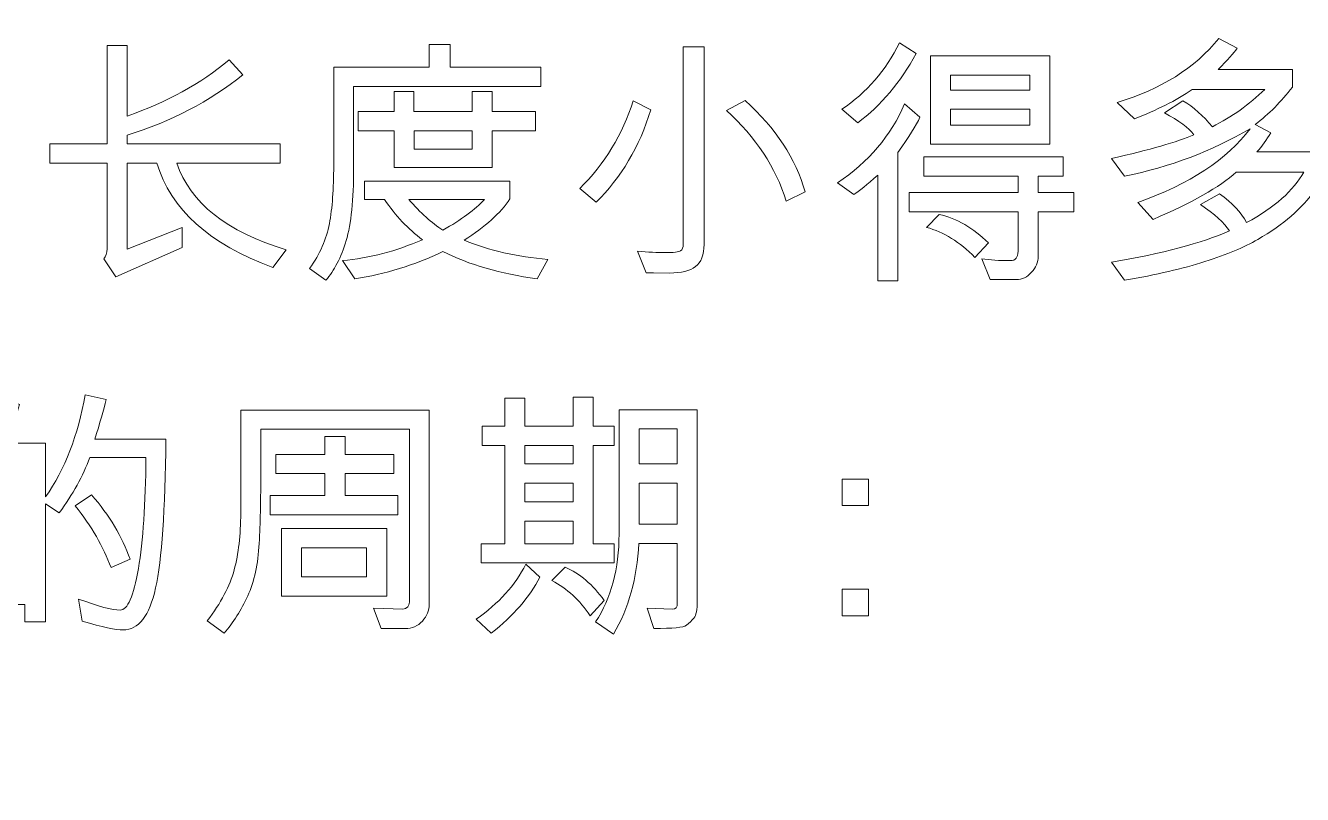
# Model space of a CAD drawing. Header units: millimetres. Extents: x -536 to 886, y 98 to 503.
# Drawn here: x 88.02 to 114.95, y 369.54 to 385.74 of the extents above; entities that cross this region are included whole.
import ezdxf

# ---------------------------------------------------------------- set-up
doc = ezdxf.new("R2010")
doc.units = ezdxf.units.MM
doc.header["$MEASUREMENT"] = 0
doc.layers.add('layer 1', color=7, linetype='Continuous')

msp = doc.modelspace()

# ---------------------------------------------------------------- linework, layer by layer
at = {"layer": 'layer 1', "lineweight": 9}
msp.add_open_spline([(-26.36, 241.324), (-26.36, 241.324), (313.64, 241.324), (313.64, 241.324), (313.64, 241.324), (318.948, 241.327), (324.037, 243.439), (327.788, 247.195), (327.788, 247.195), (331.538, 250.95), (333.644, 256.016), (333.64, 261.324), (333.64, 261.324), (333.64, 261.324), (333.64, 431.324), (333.64, 431.324), (333.64, 431.324), (333.637, 436.632), (331.525, 441.721), (327.77, 445.471), (327.77, 445.471), (324.014, 449.222), (318.948, 451.327), (313.64, 451.324), (313.64, 451.324), (313.64, 451.324), (-26.36, 451.324), (-26.36, 451.324), (-26.36, 451.324), (-31.667, 451.321), (-36.756, 449.209), (-40.507, 445.453), (-40.507, 445.453), (-44.258, 441.698), (-46.363, 436.632), (-46.36, 431.324), (-46.36, 431.324), (-46.36, 431.324), (-46.36, 261.324), (-46.36, 261.324), (-46.36, 261.324), (-46.356, 256.016), (-44.245, 250.927), (-40.489, 247.177), (-40.489, 247.177), (-36.734, 243.426), (-31.667, 241.321), (-26.36, 241.324)], degree=3, knots=[0, 0, 0, 0, 0.083333, 0.083333, 0.083333, 0.083333, 0.166667, 0.166667, 0.166667, 0.166667, 0.25, 0.25, 0.25, 0.25, 0.333333, 0.333333, 0.333333, 0.333333, 0.416667, 0.416667, 0.416667, 0.416667, 0.5, 0.5, 0.5, 0.5, 0.583333, 0.583333, 0.583333, 0.583333, 0.666667, 0.666667, 0.666667, 0.666667, 0.75, 0.75, 0.75, 0.75, 0.833333, 0.833333, 0.833333, 0.833333, 0.916667, 0.916667, 0.916667, 0.916667, 1, 1, 1, 1], dxfattribs=at)
at = {"layer": 'layer 1', "color": 22, "lineweight": 9}
for points, knots in [([(93.518, 381.017), (93.518, 381.017), (93.234, 380.646), (93.234, 380.646), (93.234, 380.646), (91.897, 381.134), (91.082, 381.868), (90.79, 382.846), (90.79, 382.846), (90.79, 382.846), (90.163, 382.846), (90.163, 382.846), (90.163, 382.846), (90.163, 382.846), (90.163, 381.029), (90.163, 381.029), (90.163, 381.029), (90.163, 381.029), (91.324, 381.484), (91.324, 381.484), (91.324, 381.484), (91.324, 381.484), (91.324, 381.069), (91.324, 381.069), (91.324, 381.069), (91.324, 381.069), (89.924, 380.451), (89.924, 380.451), (89.924, 380.451), (89.924, 380.451), (89.675, 380.825), (89.675, 380.825), (89.675, 380.825), (89.718, 380.876), (89.74, 380.947), (89.74, 381.04), (89.74, 381.04), (89.74, 381.04), (89.74, 382.846), (89.74, 382.846), (89.74, 382.846), (89.74, 382.846), (88.535, 382.846), (88.535, 382.846), (88.535, 382.846), (88.535, 382.846), (88.535, 383.253), (88.535, 383.253), (88.535, 383.253), (88.535, 383.253), (89.74, 383.253), (89.74, 383.253), (89.74, 383.253), (89.74, 383.253), (89.74, 385.325), (89.74, 385.325), (89.74, 385.325), (89.74, 385.325), (90.163, 385.325), (90.163, 385.325), (90.163, 385.325), (90.163, 385.325), (90.163, 383.836), (90.163, 383.836), (90.163, 383.836), (90.997, 384.124), (91.714, 384.518), (92.314, 385.019), (92.314, 385.019), (92.314, 385.019), (92.602, 384.702), (92.602, 384.702), (92.602, 384.702), (91.902, 384.144), (91.089, 383.72), (90.163, 383.43), (90.163, 383.43), (90.163, 383.43), (90.163, 383.253), (90.163, 383.253), (90.163, 383.253), (90.163, 383.253), (93.391, 383.253), (93.391, 383.253), (93.391, 383.253), (93.391, 383.253), (93.391, 382.846), (93.391, 382.846), (93.391, 382.846), (93.391, 382.846), (91.213, 382.846), (91.213, 382.846), (91.213, 382.846), (91.49, 382.005), (92.258, 381.395), (93.518, 381.017)], [0, 0, 0, 0, 0.041667, 0.041667, 0.041667, 0.041667, 0.083333, 0.083333, 0.083333, 0.083333, 0.125, 0.125, 0.125, 0.125, 0.166667, 0.166667, 0.166667, 0.166667, 0.208333, 0.208333, 0.208333, 0.208333, 0.25, 0.25, 0.25, 0.25, 0.291667, 0.291667, 0.291667, 0.291667, 0.333333, 0.333333, 0.333333, 0.333333, 0.375, 0.375, 0.375, 0.375, 0.416667, 0.416667, 0.416667, 0.416667, 0.458333, 0.458333, 0.458333, 0.458333, 0.5, 0.5, 0.5, 0.5, 0.541667, 0.541667, 0.541667, 0.541667, 0.583333, 0.583333, 0.583333, 0.583333, 0.625, 0.625, 0.625, 0.625, 0.666667, 0.666667, 0.666667, 0.666667, 0.708333, 0.708333, 0.708333, 0.708333, 0.75, 0.75, 0.75, 0.75, 0.791667, 0.791667, 0.791667, 0.791667, 0.833333, 0.833333, 0.833333, 0.833333, 0.875, 0.875, 0.875, 0.875, 0.916667, 0.916667, 0.916667, 0.916667, 0.958333, 0.958333, 0.958333, 0.958333, 1, 1, 1, 1]), ([(98.89, 384.457), (98.89, 384.457), (94.94, 384.457), (94.94, 384.457), (94.94, 384.457), (94.94, 384.457), (94.94, 382.73), (94.94, 382.73), (94.94, 382.73), (94.94, 382.073), (94.887, 381.567), (94.781, 381.21), (94.781, 381.21), (94.676, 380.854), (94.532, 380.576), (94.352, 380.375), (94.352, 380.375), (94.352, 380.375), (94.012, 380.624), (94.012, 380.624), (94.012, 380.624), (94.229, 380.928), (94.368, 381.243), (94.428, 381.568), (94.428, 381.568), (94.49, 381.894), (94.519, 382.302), (94.519, 382.792), (94.519, 382.792), (94.519, 382.792), (94.519, 384.864), (94.519, 384.864), (94.519, 384.864), (94.519, 384.864), (96.535, 384.864), (96.535, 384.864), (96.535, 384.864), (96.535, 384.864), (96.535, 385.342), (96.535, 385.342), (96.535, 385.342), (96.535, 385.342), (96.975, 385.342), (96.975, 385.342), (96.975, 385.342), (96.975, 385.342), (96.975, 384.864), (96.975, 384.864), (96.975, 384.864), (96.975, 384.864), (98.89, 384.864), (98.89, 384.864), (98.89, 384.864), (98.89, 384.864), (98.89, 384.457), (98.89, 384.457)], [0, 0, 0, 0, 0.071429, 0.071429, 0.071429, 0.071429, 0.142857, 0.142857, 0.142857, 0.142857, 0.214286, 0.214286, 0.214286, 0.214286, 0.285714, 0.285714, 0.285714, 0.285714, 0.357143, 0.357143, 0.357143, 0.357143, 0.428571, 0.428571, 0.428571, 0.428571, 0.5, 0.5, 0.5, 0.5, 0.571429, 0.571429, 0.571429, 0.571429, 0.642857, 0.642857, 0.642857, 0.642857, 0.714286, 0.714286, 0.714286, 0.714286, 0.785714, 0.785714, 0.785714, 0.785714, 0.857143, 0.857143, 0.857143, 0.857143, 0.928571, 0.928571, 0.928571, 0.928571, 1, 1, 1, 1]), ([(106.803, 385.152), (106.471, 384.55), (106.06, 384.062), (105.568, 383.69), (105.568, 383.69), (105.568, 383.69), (105.235, 383.98), (105.235, 383.98), (105.235, 383.98), (105.759, 384.33), (106.163, 384.797), (106.447, 385.38), (106.447, 385.38), (106.447, 385.38), (106.803, 385.152), (106.803, 385.152)], [0, 0, 0, 0, 0.25, 0.25, 0.25, 0.25, 0.5, 0.5, 0.5, 0.5, 0.75, 0.75, 0.75, 0.75, 1, 1, 1, 1]), ([(115.486, 382.707), (115.486, 382.659), (115.403, 382.524), (115.238, 382.302), (115.238, 382.302), (115.072, 382.08), (114.895, 381.888), (114.707, 381.724), (114.707, 381.724), (114.519, 381.561), (114.285, 381.397), (114.005, 381.234), (114.005, 381.234), (113.724, 381.072), (113.354, 380.917), (112.892, 380.769), (112.892, 380.769), (112.43, 380.622), (111.865, 380.491), (111.197, 380.375), (111.197, 380.375), (111.197, 380.375), (110.918, 380.757), (110.918, 380.757), (110.918, 380.757), (111.992, 380.938), (112.822, 381.157), (113.408, 381.414), (113.408, 381.414), (113.299, 381.585), (113.095, 381.771), (112.795, 381.969), (112.795, 381.969), (112.795, 381.969), (113.196, 382.195), (113.196, 382.195), (113.196, 382.195), (113.468, 382.005), (113.658, 381.804), (113.769, 381.59), (113.769, 381.59), (114.36, 381.908), (114.762, 382.264), (114.973, 382.656), (114.973, 382.656), (114.973, 382.656), (113.552, 382.656), (113.552, 382.656), (113.552, 382.656), (113.199, 382.338), (112.614, 382.005), (111.796, 381.658), (111.796, 381.658), (111.796, 381.658), (111.474, 382.013), (111.474, 382.013), (111.474, 382.013), (112.575, 382.406), (113.365, 382.924), (113.842, 383.568), (113.842, 383.568), (113.041, 383.095), (112.157, 382.763), (111.192, 382.569), (111.192, 382.569), (111.192, 382.569), (110.923, 382.941), (110.923, 382.941), (110.923, 382.941), (111.73, 383.124), (112.307, 383.29), (112.656, 383.44), (112.656, 383.44), (112.554, 383.582), (112.346, 383.737), (112.035, 383.906), (112.035, 383.906), (112.035, 383.906), (112.423, 384.156), (112.423, 384.156), (112.423, 384.156), (112.653, 384.024), (112.861, 383.842), (113.047, 383.608), (113.047, 383.608), (113.457, 383.818), (113.826, 384.08), (114.151, 384.395), (114.151, 384.395), (114.151, 384.395), (112.624, 384.395), (112.624, 384.395), (112.624, 384.395), (112.281, 384.162), (111.874, 383.957), (111.406, 383.78), (111.406, 383.78), (111.406, 383.78), (111.04, 384.124), (111.04, 384.124), (111.04, 384.124), (111.962, 384.397), (112.678, 384.845), (113.185, 385.469), (113.185, 385.469), (113.185, 385.469), (113.573, 385.263), (113.573, 385.263), (113.573, 385.263), (113.501, 385.164), (113.367, 385.015), (113.169, 384.818), (113.169, 384.818), (113.169, 384.818), (114.734, 384.818), (114.734, 384.818), (114.734, 384.818), (114.734, 384.818), (114.734, 384.446), (114.734, 384.446), (114.734, 384.446), (114.499, 384.139), (114.238, 383.876), (113.951, 383.657), (113.951, 383.657), (113.951, 383.657), (114.279, 383.481), (114.279, 383.481), (114.279, 383.481), (114.194, 383.336), (114.096, 383.202), (113.986, 383.08), (113.986, 383.08), (113.986, 383.08), (115.486, 383.08), (115.486, 383.08), (115.486, 383.08), (115.486, 383.08), (115.486, 382.707), (115.486, 382.707)], [0, 0, 0, 0, 0.028571, 0.028571, 0.028571, 0.028571, 0.057143, 0.057143, 0.057143, 0.057143, 0.085714, 0.085714, 0.085714, 0.085714, 0.114286, 0.114286, 0.114286, 0.114286, 0.142857, 0.142857, 0.142857, 0.142857, 0.171429, 0.171429, 0.171429, 0.171429, 0.2, 0.2, 0.2, 0.2, 0.228571, 0.228571, 0.228571, 0.228571, 0.257143, 0.257143, 0.257143, 0.257143, 0.285714, 0.285714, 0.285714, 0.285714, 0.314286, 0.314286, 0.314286, 0.314286, 0.342857, 0.342857, 0.342857, 0.342857, 0.371429, 0.371429, 0.371429, 0.371429, 0.4, 0.4, 0.4, 0.4, 0.428571, 0.428571, 0.428571, 0.428571, 0.457143, 0.457143, 0.457143, 0.457143, 0.485714, 0.485714, 0.485714, 0.485714, 0.514286, 0.514286, 0.514286, 0.514286, 0.542857, 0.542857, 0.542857, 0.542857, 0.571429, 0.571429, 0.571429, 0.571429, 0.6, 0.6, 0.6, 0.6, 0.628571, 0.628571, 0.628571, 0.628571, 0.657143, 0.657143, 0.657143, 0.657143, 0.685714, 0.685714, 0.685714, 0.685714, 0.714286, 0.714286, 0.714286, 0.714286, 0.742857, 0.742857, 0.742857, 0.742857, 0.771429, 0.771429, 0.771429, 0.771429, 0.8, 0.8, 0.8, 0.8, 0.828571, 0.828571, 0.828571, 0.828571, 0.857143, 0.857143, 0.857143, 0.857143, 0.885714, 0.885714, 0.885714, 0.885714, 0.914286, 0.914286, 0.914286, 0.914286, 0.942857, 0.942857, 0.942857, 0.942857, 0.971429, 0.971429, 0.971429, 0.971429, 1, 1, 1, 1]), ([(102.329, 381.129), (102.329, 380.912), (102.269, 380.757), (102.149, 380.665), (102.149, 380.665), (102.029, 380.573), (101.845, 380.527), (101.6, 380.527), (101.6, 380.527), (101.6, 380.527), (101.261, 380.535), (101.261, 380.535), (101.261, 380.535), (101.204, 380.535), (101.154, 380.533), (101.108, 380.53), (101.108, 380.53), (101.108, 380.53), (100.924, 380.985), (100.924, 380.985), (100.924, 380.985), (101.154, 380.967), (101.348, 380.958), (101.507, 380.958), (101.507, 380.958), (101.688, 380.958), (101.797, 380.97), (101.834, 380.996), (101.834, 380.996), (101.871, 381.021), (101.89, 381.066), (101.89, 381.129), (101.89, 381.129), (101.89, 381.129), (101.89, 385.295), (101.89, 385.295), (101.89, 385.295), (101.89, 385.295), (102.329, 385.295), (102.329, 385.295), (102.329, 385.295), (102.329, 385.295), (102.329, 381.129), (102.329, 381.129)], [0, 0, 0, 0, 0.090909, 0.090909, 0.090909, 0.090909, 0.181818, 0.181818, 0.181818, 0.181818, 0.272727, 0.272727, 0.272727, 0.272727, 0.363636, 0.363636, 0.363636, 0.363636, 0.454545, 0.454545, 0.454545, 0.454545, 0.545455, 0.545455, 0.545455, 0.545455, 0.636364, 0.636364, 0.636364, 0.636364, 0.727273, 0.727273, 0.727273, 0.727273, 0.818182, 0.818182, 0.818182, 0.818182, 0.909091, 0.909091, 0.909091, 0.909091, 1, 1, 1, 1]), ([(109.618, 383.242), (109.618, 383.242), (107.101, 383.242), (107.101, 383.242), (107.101, 383.242), (107.101, 383.242), (107.101, 385.103), (107.101, 385.103), (107.101, 385.103), (107.101, 385.103), (109.618, 385.103), (109.618, 385.103), (109.618, 385.103), (109.618, 385.103), (109.618, 383.242), (109.618, 383.242)], [0, 0, 0, 0, 0.25, 0.25, 0.25, 0.25, 0.5, 0.5, 0.5, 0.5, 0.75, 0.75, 0.75, 0.75, 1, 1, 1, 1]), ([(109.195, 384.384), (109.195, 384.384), (109.195, 384.696), (109.195, 384.696), (109.195, 384.696), (109.195, 384.696), (107.524, 384.696), (107.524, 384.696), (107.524, 384.696), (107.524, 384.696), (107.524, 384.384), (107.524, 384.384), (107.524, 384.384), (107.524, 384.384), (109.195, 384.384), (109.195, 384.384)], [0, 0, 0, 0, 0.25, 0.25, 0.25, 0.25, 0.5, 0.5, 0.5, 0.5, 0.75, 0.75, 0.75, 0.75, 1, 1, 1, 1]), ([(98.773, 383.524), (98.773, 383.524), (97.862, 383.524), (97.862, 383.524), (97.862, 383.524), (97.862, 383.524), (97.862, 382.751), (97.862, 382.751), (97.862, 382.751), (97.862, 382.751), (95.797, 382.751), (95.797, 382.751), (95.797, 382.751), (95.797, 382.751), (95.797, 383.524), (95.797, 383.524), (95.797, 383.524), (95.797, 383.524), (95.035, 383.524), (95.035, 383.524), (95.035, 383.524), (95.035, 383.524), (95.035, 383.929), (95.035, 383.929), (95.035, 383.929), (95.035, 383.929), (95.797, 383.929), (95.797, 383.929), (95.797, 383.929), (95.797, 383.929), (95.797, 384.352), (95.797, 384.352), (95.797, 384.352), (95.797, 384.352), (96.212, 384.352), (96.212, 384.352), (96.212, 384.352), (96.212, 384.352), (96.212, 383.929), (96.212, 383.929), (96.212, 383.929), (96.212, 383.929), (97.442, 383.929), (97.442, 383.929), (97.442, 383.929), (97.442, 383.929), (97.442, 384.352), (97.442, 384.352), (97.442, 384.352), (97.442, 384.352), (97.862, 384.352), (97.862, 384.352), (97.862, 384.352), (97.862, 384.352), (97.862, 383.929), (97.862, 383.929), (97.862, 383.929), (97.862, 383.929), (98.773, 383.929), (98.773, 383.929), (98.773, 383.929), (98.773, 383.929), (98.773, 383.524), (98.773, 383.524)], [0, 0, 0, 0, 0.0625, 0.0625, 0.0625, 0.0625, 0.125, 0.125, 0.125, 0.125, 0.1875, 0.1875, 0.1875, 0.1875, 0.25, 0.25, 0.25, 0.25, 0.3125, 0.3125, 0.3125, 0.3125, 0.375, 0.375, 0.375, 0.375, 0.4375, 0.4375, 0.4375, 0.4375, 0.5, 0.5, 0.5, 0.5, 0.5625, 0.5625, 0.5625, 0.5625, 0.625, 0.625, 0.625, 0.625, 0.6875, 0.6875, 0.6875, 0.6875, 0.75, 0.75, 0.75, 0.75, 0.8125, 0.8125, 0.8125, 0.8125, 0.875, 0.875, 0.875, 0.875, 0.9375, 0.9375, 0.9375, 0.9375, 1, 1, 1, 1]), ([(101.206, 383.969), (100.967, 383.188), (100.582, 382.538), (100.051, 382.019), (100.051, 382.019), (100.051, 382.019), (99.706, 382.306), (99.706, 382.306), (99.706, 382.306), (100.238, 382.832), (100.614, 383.449), (100.835, 384.156), (100.835, 384.156), (100.835, 384.156), (101.206, 383.969), (101.206, 383.969)], [0, 0, 0, 0, 0.25, 0.25, 0.25, 0.25, 0.5, 0.5, 0.5, 0.5, 0.75, 0.75, 0.75, 0.75, 1, 1, 1, 1]), ([(104.462, 382.236), (104.462, 382.236), (104.063, 382.041), (104.063, 382.041), (104.063, 382.041), (103.841, 382.751), (103.42, 383.389), (102.802, 383.953), (102.802, 383.953), (102.802, 383.953), (103.197, 384.162), (103.197, 384.162), (103.197, 384.162), (103.84, 383.58), (104.261, 382.937), (104.462, 382.236)], [0, 0, 0, 0, 0.25, 0.25, 0.25, 0.25, 0.5, 0.5, 0.5, 0.5, 0.75, 0.75, 0.75, 0.75, 1, 1, 1, 1]), ([(106.879, 383.812), (106.805, 383.642), (106.649, 383.394), (106.412, 383.068), (106.412, 383.068), (106.412, 383.068), (106.412, 380.364), (106.412, 380.364), (106.412, 380.364), (106.412, 380.364), (105.992, 380.364), (105.992, 380.364), (105.992, 380.364), (105.992, 380.364), (105.992, 382.591), (105.992, 382.591), (105.992, 382.591), (105.767, 382.391), (105.598, 382.253), (105.484, 382.179), (105.484, 382.179), (105.484, 382.179), (105.145, 382.429), (105.145, 382.429), (105.145, 382.429), (105.8, 382.869), (106.271, 383.424), (106.558, 384.091), (106.558, 384.091), (106.558, 384.091), (106.879, 383.812), (106.879, 383.812)], [0, 0, 0, 0, 0.125, 0.125, 0.125, 0.125, 0.25, 0.25, 0.25, 0.25, 0.375, 0.375, 0.375, 0.375, 0.5, 0.5, 0.5, 0.5, 0.625, 0.625, 0.625, 0.625, 0.75, 0.75, 0.75, 0.75, 0.875, 0.875, 0.875, 0.875, 1, 1, 1, 1]), ([(109.195, 383.646), (109.195, 383.646), (109.195, 383.98), (109.195, 383.98), (109.195, 383.98), (109.195, 383.98), (107.524, 383.98), (107.524, 383.98), (107.524, 383.98), (107.524, 383.98), (107.524, 383.646), (107.524, 383.646), (107.524, 383.646), (107.524, 383.646), (109.195, 383.646), (109.195, 383.646)], [0, 0, 0, 0, 0.25, 0.25, 0.25, 0.25, 0.5, 0.5, 0.5, 0.5, 0.75, 0.75, 0.75, 0.75, 1, 1, 1, 1]), ([(97.442, 383.136), (97.442, 383.136), (97.442, 383.524), (97.442, 383.524), (97.442, 383.524), (97.442, 383.524), (96.217, 383.524), (96.217, 383.524), (96.217, 383.524), (96.217, 383.524), (96.217, 383.136), (96.217, 383.136), (96.217, 383.136), (96.217, 383.136), (97.442, 383.136), (97.442, 383.136)], [0, 0, 0, 0, 0.25, 0.25, 0.25, 0.25, 0.5, 0.5, 0.5, 0.5, 0.75, 0.75, 0.75, 0.75, 1, 1, 1, 1]), ([(110.129, 381.817), (110.129, 381.817), (109.374, 381.817), (109.374, 381.817), (109.374, 381.817), (109.374, 381.817), (109.374, 380.88), (109.374, 380.88), (109.374, 380.88), (109.374, 380.756), (109.328, 380.644), (109.234, 380.543), (109.234, 380.543), (109.142, 380.442), (109.036, 380.391), (108.918, 380.391), (108.918, 380.391), (108.918, 380.391), (108.362, 380.391), (108.362, 380.391), (108.362, 380.391), (108.362, 380.391), (108.186, 380.825), (108.186, 380.825), (108.186, 380.825), (108.353, 380.802), (108.553, 380.79), (108.785, 380.79), (108.785, 380.79), (108.896, 380.79), (108.951, 380.855), (108.951, 380.985), (108.951, 380.985), (108.951, 380.985), (108.951, 381.817), (108.951, 381.817), (108.951, 381.817), (108.951, 381.817), (106.651, 381.817), (106.651, 381.817), (106.651, 381.817), (106.651, 381.817), (106.651, 382.225), (106.651, 382.225), (106.651, 382.225), (106.651, 382.225), (108.951, 382.225), (108.951, 382.225), (108.951, 382.225), (108.951, 382.225), (108.951, 382.569), (108.951, 382.569), (108.951, 382.569), (108.951, 382.569), (106.963, 382.569), (106.963, 382.569), (106.963, 382.569), (106.963, 382.569), (106.963, 382.973), (106.963, 382.973), (106.963, 382.973), (106.963, 382.973), (109.901, 382.973), (109.901, 382.973), (109.901, 382.973), (109.901, 382.973), (109.901, 382.569), (109.901, 382.569), (109.901, 382.569), (109.901, 382.569), (109.374, 382.569), (109.374, 382.569), (109.374, 382.569), (109.374, 382.569), (109.374, 382.225), (109.374, 382.225), (109.374, 382.225), (109.374, 382.225), (110.129, 382.225), (110.129, 382.225), (110.129, 382.225), (110.129, 382.225), (110.129, 381.817), (110.129, 381.817)], [0, 0, 0, 0, 0.047619, 0.047619, 0.047619, 0.047619, 0.095238, 0.095238, 0.095238, 0.095238, 0.142857, 0.142857, 0.142857, 0.142857, 0.190476, 0.190476, 0.190476, 0.190476, 0.238095, 0.238095, 0.238095, 0.238095, 0.285714, 0.285714, 0.285714, 0.285714, 0.333333, 0.333333, 0.333333, 0.333333, 0.380952, 0.380952, 0.380952, 0.380952, 0.428571, 0.428571, 0.428571, 0.428571, 0.47619, 0.47619, 0.47619, 0.47619, 0.52381, 0.52381, 0.52381, 0.52381, 0.571429, 0.571429, 0.571429, 0.571429, 0.619048, 0.619048, 0.619048, 0.619048, 0.666667, 0.666667, 0.666667, 0.666667, 0.714286, 0.714286, 0.714286, 0.714286, 0.761905, 0.761905, 0.761905, 0.761905, 0.809524, 0.809524, 0.809524, 0.809524, 0.857143, 0.857143, 0.857143, 0.857143, 0.904762, 0.904762, 0.904762, 0.904762, 0.952381, 0.952381, 0.952381, 0.952381, 1, 1, 1, 1]), ([(99.036, 380.814), (99.036, 380.814), (98.808, 380.407), (98.808, 380.407), (98.808, 380.407), (98.036, 380.512), (97.374, 380.703), (96.823, 380.98), (96.823, 380.98), (96.222, 380.692), (95.602, 380.501), (94.962, 380.407), (94.962, 380.407), (94.962, 380.407), (94.702, 380.79), (94.702, 380.79), (94.702, 380.79), (95.275, 380.842), (95.838, 380.989), (96.391, 381.23), (96.391, 381.23), (96.088, 381.452), (95.821, 381.735), (95.591, 382.079), (95.591, 382.079), (95.591, 382.079), (95.167, 382.079), (95.167, 382.079), (95.167, 382.079), (95.167, 382.079), (95.167, 382.464), (95.167, 382.464), (95.167, 382.464), (95.167, 382.464), (98.236, 382.464), (98.236, 382.464), (98.236, 382.464), (98.236, 382.464), (98.236, 382.092), (98.236, 382.092), (98.236, 382.092), (98.039, 381.792), (97.716, 381.501), (97.267, 381.219), (97.267, 381.219), (97.799, 381.003), (98.389, 380.868), (99.036, 380.814)], [0, 0, 0, 0, 0.083333, 0.083333, 0.083333, 0.083333, 0.166667, 0.166667, 0.166667, 0.166667, 0.25, 0.25, 0.25, 0.25, 0.333333, 0.333333, 0.333333, 0.333333, 0.416667, 0.416667, 0.416667, 0.416667, 0.5, 0.5, 0.5, 0.5, 0.583333, 0.583333, 0.583333, 0.583333, 0.666667, 0.666667, 0.666667, 0.666667, 0.75, 0.75, 0.75, 0.75, 0.833333, 0.833333, 0.833333, 0.833333, 0.916667, 0.916667, 0.916667, 0.916667, 1, 1, 1, 1]), ([(97.702, 382.079), (97.702, 382.079), (96.101, 382.079), (96.101, 382.079), (96.101, 382.079), (96.347, 381.794), (96.588, 381.579), (96.823, 381.43), (96.823, 381.43), (97.206, 381.649), (97.499, 381.865), (97.702, 382.079)], [0, 0, 0, 0, 0.333333, 0.333333, 0.333333, 0.333333, 0.666667, 0.666667, 0.666667, 0.666667, 1, 1, 1, 1]), ([(108.324, 381.164), (108.324, 381.164), (108.04, 380.857), (108.04, 380.857), (108.04, 380.857), (107.723, 381.181), (107.383, 381.392), (107.019, 381.49), (107.019, 381.49), (107.019, 381.49), (107.285, 381.764), (107.285, 381.764), (107.285, 381.764), (107.66, 381.675), (108.006, 381.475), (108.324, 381.164)], [0, 0, 0, 0, 0.25, 0.25, 0.25, 0.25, 0.5, 0.5, 0.5, 0.5, 0.75, 0.75, 0.75, 0.75, 1, 1, 1, 1]), ([(90.98, 377.025), (90.965, 375.527), (90.894, 374.483), (90.764, 373.892), (90.764, 373.892), (90.634, 373.303), (90.406, 373.007), (90.079, 373.007), (90.079, 373.007), (89.93, 373.007), (89.643, 373.068), (89.214, 373.192), (89.214, 373.192), (89.214, 373.192), (89.141, 373.658), (89.141, 373.658), (89.141, 373.658), (89.558, 373.503), (89.849, 373.425), (90.014, 373.425), (90.014, 373.425), (90.173, 373.425), (90.302, 373.716), (90.401, 374.3), (90.401, 374.3), (90.499, 374.883), (90.552, 375.664), (90.559, 376.642), (90.559, 376.642), (90.559, 376.642), (89.374, 376.642), (89.374, 376.642), (89.374, 376.642), (89.232, 376.252), (89.019, 375.863), (88.731, 375.476), (88.731, 375.476), (88.731, 375.476), (88.441, 375.663), (88.441, 375.663), (88.441, 375.663), (88.441, 375.663), (88.441, 373.18), (88.441, 373.18), (88.441, 373.18), (88.441, 373.18), (88.004, 373.18), (88.004, 373.18), (88.004, 373.18), (88.004, 373.18), (88.004, 373.541), (88.004, 373.541), (88.004, 373.541), (88.004, 373.541), (87.081, 373.541), (87.081, 373.541), (87.081, 373.541), (87.081, 373.541), (87.081, 373.091), (87.081, 373.091), (87.081, 373.091), (87.081, 373.091), (86.642, 373.091), (86.642, 373.091), (86.642, 373.091), (86.642, 373.091), (86.642, 376.941), (86.642, 376.941), (86.642, 376.941), (86.642, 376.941), (87.152, 376.941), (87.152, 376.941), (87.152, 376.941), (87.302, 377.206), (87.415, 377.533), (87.491, 377.919), (87.491, 377.919), (87.491, 377.919), (87.893, 377.757), (87.893, 377.757), (87.893, 377.757), (87.786, 377.363), (87.685, 377.091), (87.592, 376.941), (87.592, 376.941), (87.592, 376.941), (88.441, 376.941), (88.441, 376.941), (88.441, 376.941), (88.441, 376.941), (88.441, 375.809), (88.441, 375.809), (88.441, 375.809), (88.853, 376.392), (89.131, 377.109), (89.276, 377.963), (89.276, 377.963), (89.276, 377.963), (89.719, 377.863), (89.719, 377.863), (89.719, 377.863), (89.669, 377.644), (89.59, 377.365), (89.48, 377.025), (89.48, 377.025), (89.48, 377.025), (90.98, 377.025), (90.98, 377.025)], [0, 0, 0, 0, 0.037037, 0.037037, 0.037037, 0.037037, 0.074074, 0.074074, 0.074074, 0.074074, 0.111111, 0.111111, 0.111111, 0.111111, 0.148148, 0.148148, 0.148148, 0.148148, 0.185185, 0.185185, 0.185185, 0.185185, 0.222222, 0.222222, 0.222222, 0.222222, 0.259259, 0.259259, 0.259259, 0.259259, 0.296296, 0.296296, 0.296296, 0.296296, 0.333333, 0.333333, 0.333333, 0.333333, 0.37037, 0.37037, 0.37037, 0.37037, 0.407407, 0.407407, 0.407407, 0.407407, 0.444444, 0.444444, 0.444444, 0.444444, 0.481481, 0.481481, 0.481481, 0.481481, 0.518519, 0.518519, 0.518519, 0.518519, 0.555556, 0.555556, 0.555556, 0.555556, 0.592593, 0.592593, 0.592593, 0.592593, 0.62963, 0.62963, 0.62963, 0.62963, 0.666667, 0.666667, 0.666667, 0.666667, 0.703704, 0.703704, 0.703704, 0.703704, 0.740741, 0.740741, 0.740741, 0.740741, 0.777778, 0.777778, 0.777778, 0.777778, 0.814815, 0.814815, 0.814815, 0.814815, 0.851852, 0.851852, 0.851852, 0.851852, 0.888889, 0.888889, 0.888889, 0.888889, 0.925926, 0.925926, 0.925926, 0.925926, 0.962963, 0.962963, 0.962963, 0.962963, 1, 1, 1, 1]), ([(100.436, 374.42), (100.436, 374.42), (97.632, 374.42), (97.632, 374.42), (97.632, 374.42), (97.632, 374.42), (97.632, 374.825), (97.632, 374.825), (97.632, 374.825), (97.632, 374.825), (98.125, 374.825), (98.125, 374.825), (98.125, 374.825), (98.125, 374.825), (98.125, 376.897), (98.125, 376.897), (98.125, 376.897), (98.125, 376.897), (97.653, 376.897), (97.653, 376.897), (97.653, 376.897), (97.653, 376.897), (97.653, 377.304), (97.653, 377.304), (97.653, 377.304), (97.653, 377.304), (98.125, 377.304), (98.125, 377.304), (98.125, 377.304), (98.125, 377.304), (98.125, 377.892), (98.125, 377.892), (98.125, 377.892), (98.125, 377.892), (98.548, 377.892), (98.548, 377.892), (98.548, 377.892), (98.548, 377.892), (98.548, 377.304), (98.548, 377.304), (98.548, 377.304), (98.548, 377.304), (99.57, 377.304), (99.57, 377.304), (99.57, 377.304), (99.57, 377.304), (99.57, 377.915), (99.57, 377.915), (99.57, 377.915), (99.57, 377.915), (99.991, 377.915), (99.991, 377.915), (99.991, 377.915), (99.991, 377.915), (99.991, 377.304), (99.991, 377.304), (99.991, 377.304), (99.991, 377.304), (100.436, 377.304), (100.436, 377.304), (100.436, 377.304), (100.436, 377.304), (100.436, 376.897), (100.436, 376.897), (100.436, 376.897), (100.436, 376.897), (99.991, 376.897), (99.991, 376.897), (99.991, 376.897), (99.991, 376.897), (99.991, 374.825), (99.991, 374.825), (99.991, 374.825), (99.991, 374.825), (100.436, 374.825), (100.436, 374.825), (100.436, 374.825), (100.436, 374.825), (100.436, 374.42), (100.436, 374.42)], [0, 0, 0, 0, 0.05, 0.05, 0.05, 0.05, 0.1, 0.1, 0.1, 0.1, 0.15, 0.15, 0.15, 0.15, 0.2, 0.2, 0.2, 0.2, 0.25, 0.25, 0.25, 0.25, 0.3, 0.3, 0.3, 0.3, 0.35, 0.35, 0.35, 0.35, 0.4, 0.4, 0.4, 0.4, 0.45, 0.45, 0.45, 0.45, 0.5, 0.5, 0.5, 0.5, 0.55, 0.55, 0.55, 0.55, 0.6, 0.6, 0.6, 0.6, 0.65, 0.65, 0.65, 0.65, 0.7, 0.7, 0.7, 0.7, 0.75, 0.75, 0.75, 0.75, 0.8, 0.8, 0.8, 0.8, 0.85, 0.85, 0.85, 0.85, 0.9, 0.9, 0.9, 0.9, 0.95, 0.95, 0.95, 0.95, 1, 1, 1, 1]), ([(96.535, 373.547), (96.535, 373.415), (96.486, 373.297), (96.389, 373.192), (96.389, 373.192), (96.291, 373.089), (96.171, 373.037), (96.031, 373.037), (96.031, 373.037), (96.031, 373.037), (95.52, 373.037), (95.52, 373.037), (95.52, 373.037), (95.52, 373.037), (95.358, 373.468), (95.358, 373.468), (95.358, 373.468), (95.358, 373.468), (95.974, 373.446), (95.974, 373.446), (95.974, 373.446), (96.068, 373.457), (96.115, 373.507), (96.115, 373.596), (96.115, 373.596), (96.115, 373.596), (96.115, 377.236), (96.115, 377.236), (96.115, 377.236), (96.115, 377.236), (92.981, 377.236), (92.981, 377.236), (92.981, 377.236), (92.981, 377.236), (92.981, 376.176), (92.981, 376.176), (92.981, 376.176), (92.981, 375.718), (92.97, 375.27), (92.948, 374.832), (92.948, 374.832), (92.925, 374.395), (92.844, 374.026), (92.707, 373.725), (92.707, 373.725), (92.568, 373.424), (92.402, 373.161), (92.208, 372.937), (92.208, 372.937), (92.208, 372.937), (91.853, 373.197), (91.853, 373.197), (91.853, 373.197), (92.141, 373.577), (92.331, 373.935), (92.421, 374.273), (92.421, 374.273), (92.513, 374.61), (92.558, 375.009), (92.558, 375.47), (92.558, 375.47), (92.558, 375.47), (92.558, 377.641), (92.558, 377.641), (92.558, 377.641), (92.558, 377.641), (96.535, 377.641), (96.535, 377.641), (96.535, 377.641), (96.535, 377.641), (96.535, 373.547), (96.535, 373.547)], [0, 0, 0, 0, 0.055556, 0.055556, 0.055556, 0.055556, 0.111111, 0.111111, 0.111111, 0.111111, 0.166667, 0.166667, 0.166667, 0.166667, 0.222222, 0.222222, 0.222222, 0.222222, 0.277778, 0.277778, 0.277778, 0.277778, 0.333333, 0.333333, 0.333333, 0.333333, 0.388889, 0.388889, 0.388889, 0.388889, 0.444444, 0.444444, 0.444444, 0.444444, 0.5, 0.5, 0.5, 0.5, 0.555556, 0.555556, 0.555556, 0.555556, 0.611111, 0.611111, 0.611111, 0.611111, 0.666667, 0.666667, 0.666667, 0.666667, 0.722222, 0.722222, 0.722222, 0.722222, 0.777778, 0.777778, 0.777778, 0.777778, 0.833333, 0.833333, 0.833333, 0.833333, 0.888889, 0.888889, 0.888889, 0.888889, 0.944444, 0.944444, 0.944444, 0.944444, 1, 1, 1, 1]), ([(102.186, 373.626), (102.186, 373.436), (102.162, 373.313), (102.115, 373.258), (102.115, 373.258), (102.069, 373.203), (102.015, 373.153), (101.957, 373.106), (101.957, 373.106), (101.898, 373.06), (101.669, 373.037), (101.269, 373.037), (101.269, 373.037), (101.269, 373.037), (101.131, 373.463), (101.131, 373.463), (101.131, 373.463), (101.131, 373.463), (101.659, 373.446), (101.659, 373.446), (101.659, 373.446), (101.73, 373.446), (101.765, 373.487), (101.765, 373.568), (101.765, 373.568), (101.765, 373.568), (101.765, 374.83), (101.765, 374.83), (101.765, 374.83), (101.765, 374.83), (100.952, 374.83), (100.952, 374.83), (100.952, 374.83), (100.919, 374.101), (100.742, 373.465), (100.419, 372.92), (100.419, 372.92), (100.419, 372.92), (100.043, 373.175), (100.043, 373.175), (100.043, 373.175), (100.372, 373.678), (100.536, 374.296), (100.536, 375.03), (100.536, 375.03), (100.536, 375.03), (100.536, 377.646), (100.536, 377.646), (100.536, 377.646), (100.536, 377.646), (102.186, 377.646), (102.186, 377.646), (102.186, 377.646), (102.186, 377.646), (102.186, 373.626), (102.186, 373.626)], [0, 0, 0, 0, 0.071429, 0.071429, 0.071429, 0.071429, 0.142857, 0.142857, 0.142857, 0.142857, 0.214286, 0.214286, 0.214286, 0.214286, 0.285714, 0.285714, 0.285714, 0.285714, 0.357143, 0.357143, 0.357143, 0.357143, 0.428571, 0.428571, 0.428571, 0.428571, 0.5, 0.5, 0.5, 0.5, 0.571429, 0.571429, 0.571429, 0.571429, 0.642857, 0.642857, 0.642857, 0.642857, 0.714286, 0.714286, 0.714286, 0.714286, 0.785714, 0.785714, 0.785714, 0.785714, 0.857143, 0.857143, 0.857143, 0.857143, 0.928571, 0.928571, 0.928571, 0.928571, 1, 1, 1, 1]), ([(101.765, 376.509), (101.765, 376.509), (101.765, 377.242), (101.765, 377.242), (101.765, 377.242), (101.765, 377.242), (100.959, 377.242), (100.959, 377.242), (100.959, 377.242), (100.959, 377.242), (100.959, 376.509), (100.959, 376.509), (100.959, 376.509), (100.959, 376.509), (101.765, 376.509), (101.765, 376.509)], [0, 0, 0, 0, 0.25, 0.25, 0.25, 0.25, 0.5, 0.5, 0.5, 0.5, 0.75, 0.75, 0.75, 0.75, 1, 1, 1, 1]), ([(95.87, 375.435), (95.87, 375.435), (93.18, 375.435), (93.18, 375.435), (93.18, 375.435), (93.18, 375.435), (93.18, 375.842), (93.18, 375.842), (93.18, 375.842), (93.18, 375.842), (94.335, 375.842), (94.335, 375.842), (94.335, 375.842), (94.335, 375.842), (94.335, 376.303), (94.335, 376.303), (94.335, 376.303), (94.335, 376.303), (93.296, 376.303), (93.296, 376.303), (93.296, 376.303), (93.296, 376.303), (93.296, 376.707), (93.296, 376.707), (93.296, 376.707), (93.296, 376.707), (94.335, 376.707), (94.335, 376.707), (94.335, 376.707), (94.335, 376.707), (94.335, 377.081), (94.335, 377.081), (94.335, 377.081), (94.335, 377.081), (94.758, 377.081), (94.758, 377.081), (94.758, 377.081), (94.758, 377.081), (94.758, 376.707), (94.758, 376.707), (94.758, 376.707), (94.758, 376.707), (95.786, 376.707), (95.786, 376.707), (95.786, 376.707), (95.786, 376.707), (95.786, 376.303), (95.786, 376.303), (95.786, 376.303), (95.786, 376.303), (94.758, 376.303), (94.758, 376.303), (94.758, 376.303), (94.758, 376.303), (94.758, 375.842), (94.758, 375.842), (94.758, 375.842), (94.758, 375.842), (95.87, 375.842), (95.87, 375.842), (95.87, 375.842), (95.87, 375.842), (95.87, 375.435), (95.87, 375.435)], [0, 0, 0, 0, 0.0625, 0.0625, 0.0625, 0.0625, 0.125, 0.125, 0.125, 0.125, 0.1875, 0.1875, 0.1875, 0.1875, 0.25, 0.25, 0.25, 0.25, 0.3125, 0.3125, 0.3125, 0.3125, 0.375, 0.375, 0.375, 0.375, 0.4375, 0.4375, 0.4375, 0.4375, 0.5, 0.5, 0.5, 0.5, 0.5625, 0.5625, 0.5625, 0.5625, 0.625, 0.625, 0.625, 0.625, 0.6875, 0.6875, 0.6875, 0.6875, 0.75, 0.75, 0.75, 0.75, 0.8125, 0.8125, 0.8125, 0.8125, 0.875, 0.875, 0.875, 0.875, 0.9375, 0.9375, 0.9375, 0.9375, 1, 1, 1, 1]), ([(99.57, 376.509), (99.57, 376.509), (99.57, 376.897), (99.57, 376.897), (99.57, 376.897), (99.57, 376.897), (98.548, 376.897), (98.548, 376.897), (98.548, 376.897), (98.548, 376.897), (98.548, 376.509), (98.548, 376.509), (98.548, 376.509), (98.548, 376.509), (99.57, 376.509), (99.57, 376.509)], [0, 0, 0, 0, 0.25, 0.25, 0.25, 0.25, 0.5, 0.5, 0.5, 0.5, 0.75, 0.75, 0.75, 0.75, 1, 1, 1, 1]), ([(105.799, 375.63), (105.799, 375.63), (105.243, 375.63), (105.243, 375.63), (105.243, 375.63), (105.243, 375.63), (105.243, 376.186), (105.243, 376.186), (105.243, 376.186), (105.243, 376.186), (105.799, 376.186), (105.799, 376.186), (105.799, 376.186), (105.799, 376.186), (105.799, 375.63), (105.799, 375.63)], [0, 0, 0, 0, 0.25, 0.25, 0.25, 0.25, 0.5, 0.5, 0.5, 0.5, 0.75, 0.75, 0.75, 0.75, 1, 1, 1, 1]), ([(99.57, 375.709), (99.57, 375.709), (99.57, 376.103), (99.57, 376.103), (99.57, 376.103), (99.57, 376.103), (98.548, 376.103), (98.548, 376.103), (98.548, 376.103), (98.548, 376.103), (98.548, 375.709), (98.548, 375.709), (98.548, 375.709), (98.548, 375.709), (99.57, 375.709), (99.57, 375.709)], [0, 0, 0, 0, 0.25, 0.25, 0.25, 0.25, 0.5, 0.5, 0.5, 0.5, 0.75, 0.75, 0.75, 0.75, 1, 1, 1, 1]), ([(101.765, 375.237), (101.765, 375.237), (101.765, 376.103), (101.765, 376.103), (101.765, 376.103), (101.765, 376.103), (100.959, 376.103), (100.959, 376.103), (100.959, 376.103), (100.959, 376.103), (100.959, 375.237), (100.959, 375.237), (100.959, 375.237), (100.959, 375.237), (101.765, 375.237), (101.765, 375.237)], [0, 0, 0, 0, 0.25, 0.25, 0.25, 0.25, 0.5, 0.5, 0.5, 0.5, 0.75, 0.75, 0.75, 0.75, 1, 1, 1, 1]), ([(90.226, 374.496), (90.226, 374.496), (89.824, 374.32), (89.824, 374.32), (89.824, 374.32), (89.663, 374.759), (89.412, 375.194), (89.07, 375.625), (89.07, 375.625), (89.07, 375.625), (89.415, 375.853), (89.415, 375.853), (89.415, 375.853), (89.787, 375.424), (90.057, 374.972), (90.226, 374.496)], [0, 0, 0, 0, 0.25, 0.25, 0.25, 0.25, 0.5, 0.5, 0.5, 0.5, 0.75, 0.75, 0.75, 0.75, 1, 1, 1, 1]), ([(95.637, 373.72), (95.637, 373.72), (93.418, 373.72), (93.418, 373.72), (93.418, 373.72), (93.418, 373.72), (93.418, 375.142), (93.418, 375.142), (93.418, 375.142), (93.418, 375.142), (95.637, 375.142), (95.637, 375.142), (95.637, 375.142), (95.637, 375.142), (95.637, 373.72), (95.637, 373.72)], [0, 0, 0, 0, 0.25, 0.25, 0.25, 0.25, 0.5, 0.5, 0.5, 0.5, 0.75, 0.75, 0.75, 0.75, 1, 1, 1, 1]), ([(99.57, 374.825), (99.57, 374.825), (99.57, 375.302), (99.57, 375.302), (99.57, 375.302), (99.57, 375.302), (98.548, 375.302), (98.548, 375.302), (98.548, 375.302), (98.548, 375.302), (98.548, 374.825), (98.548, 374.825), (98.548, 374.825), (98.548, 374.825), (99.57, 374.825), (99.57, 374.825)], [0, 0, 0, 0, 0.25, 0.25, 0.25, 0.25, 0.5, 0.5, 0.5, 0.5, 0.75, 0.75, 0.75, 0.75, 1, 1, 1, 1]), ([(95.214, 374.125), (95.214, 374.125), (95.214, 374.735), (95.214, 374.735), (95.214, 374.735), (95.214, 374.735), (93.842, 374.735), (93.842, 374.735), (93.842, 374.735), (93.842, 374.735), (93.842, 374.125), (93.842, 374.125), (93.842, 374.125), (93.842, 374.125), (95.214, 374.125), (95.214, 374.125)], [0, 0, 0, 0, 0.25, 0.25, 0.25, 0.25, 0.5, 0.5, 0.5, 0.5, 0.75, 0.75, 0.75, 0.75, 1, 1, 1, 1]), ([(98.869, 374.119), (98.651, 373.702), (98.309, 373.309), (97.843, 372.942), (97.843, 372.942), (97.843, 372.942), (97.525, 373.235), (97.525, 373.235), (97.525, 373.235), (97.999, 373.566), (98.347, 373.951), (98.57, 374.391), (98.57, 374.391), (98.57, 374.391), (98.869, 374.119), (98.869, 374.119)], [0, 0, 0, 0, 0.25, 0.25, 0.25, 0.25, 0.5, 0.5, 0.5, 0.5, 0.75, 0.75, 0.75, 0.75, 1, 1, 1, 1]), ([(100.224, 373.626), (100.224, 373.626), (99.926, 373.308), (99.926, 373.308), (99.926, 373.308), (99.709, 373.636), (99.441, 373.881), (99.12, 374.046), (99.12, 374.046), (99.12, 374.046), (99.403, 374.331), (99.403, 374.331), (99.403, 374.331), (99.708, 374.197), (99.983, 373.962), (100.224, 373.626)], [0, 0, 0, 0, 0.25, 0.25, 0.25, 0.25, 0.5, 0.5, 0.5, 0.5, 0.75, 0.75, 0.75, 0.75, 1, 1, 1, 1]), ([(105.799, 373.308), (105.799, 373.308), (105.243, 373.308), (105.243, 373.308), (105.243, 373.308), (105.243, 373.308), (105.243, 373.865), (105.243, 373.865), (105.243, 373.865), (105.243, 373.865), (105.799, 373.865), (105.799, 373.865), (105.799, 373.865), (105.799, 373.865), (105.799, 373.308), (105.799, 373.308)], [0, 0, 0, 0, 0.25, 0.25, 0.25, 0.25, 0.5, 0.5, 0.5, 0.5, 0.75, 0.75, 0.75, 0.75, 1, 1, 1, 1])]:
    msp.add_open_spline(points, degree=3, knots=knots, dxfattribs=at)

doc.saveas('drawing.dxf')
